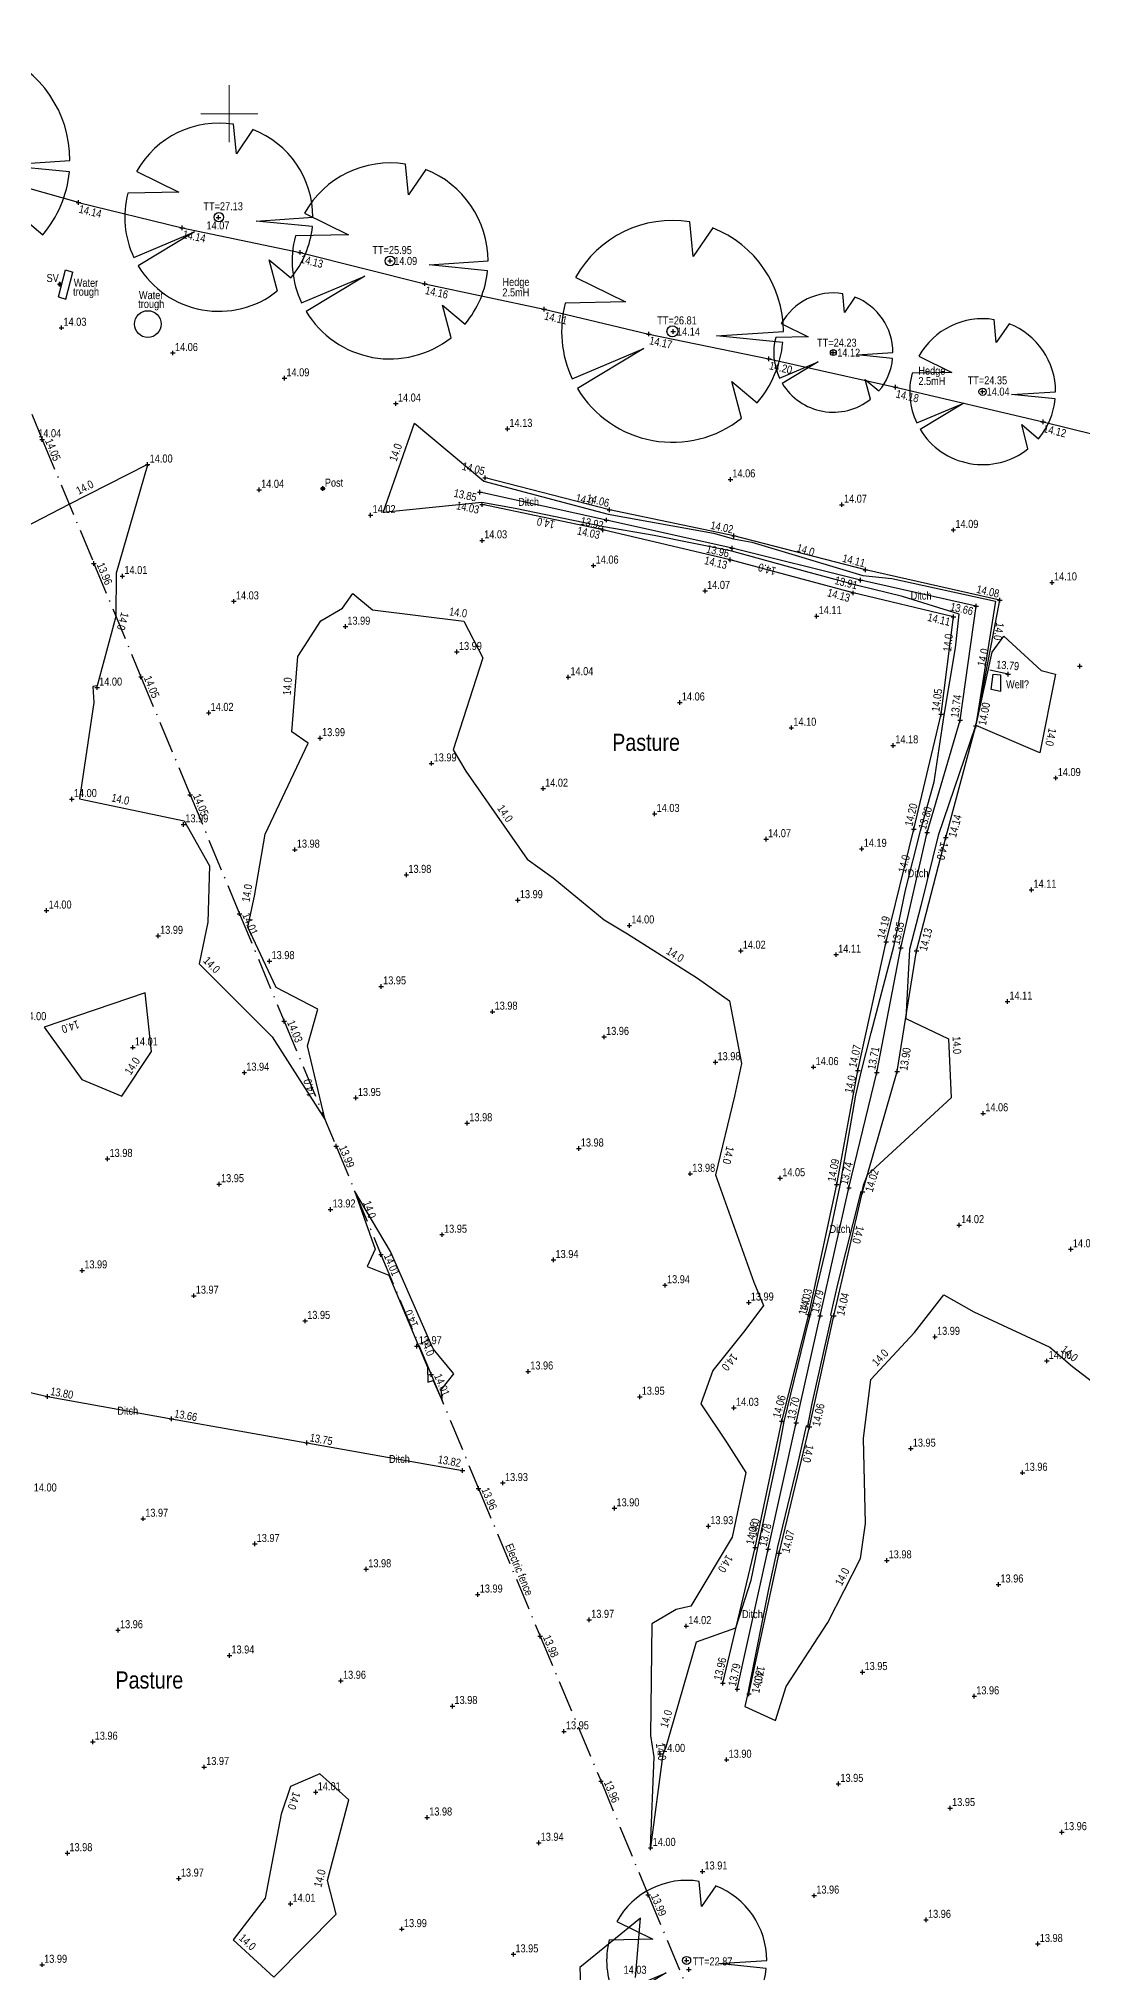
# Model space of a CAD drawing. Extents: x 452260 to 454003, y 451265 to 453203.
# Drawn here: x 453183.3 to 453274.6, y 452837.4 to 453006.6 of the extents above; entities that cross this region are included whole.
import ezdxf
from ezdxf.enums import TextEntityAlignment as Align

# ---------------------------------------------------------------- set-up
doc = ezdxf.new("R2010")
doc.units = 0
doc.header["$LTSCALE"] = 0.7
doc.header["$MEASUREMENT"] = 0
doc.header["$PDMODE"] = 2
doc.header["$PDSIZE"] = 0.2
doc.linetypes.add('Dash-Dot', pattern=[6, 4, -1, 0, -1])
doc.linetypes.add('DASHED', pattern=[5442.857143, 3628.571429, -1814.285714])
for name, color, linetype, lineweight in [('FFS_Tree Top Levels', 94, 'Continuous', 25), ('FPS_Bottom of Bank', 7, 'DASHED', 25), ('FPS_Buildings 3D', 1, 'Continuous', 25), ('FPS_Column', 1, 'Continuous', 25), ('FPS_Contours-Minor', 184, 'Continuous', 25), ('FPS_Edge Area', 4, 'Continuous', 25), ('FPS_Fence', 42, 'Dash-Dot', 25), ('FPS_Grid', 7, 'Continuous', 13), ('FPS_Hedge', 86, 'Continuous', 25), ('FPS_Levels', 7, 'Continuous', 25), ('FPS_Post', 42, 'Continuous', 25), ('FPS_Spot Levels', 7, 'Continuous', 25), ('FPS_Stop Valve', 7, 'Continuous', 25), ('FPS_Text', 7, 'Continuous', 25), ('FPS_Top of Bank', 7, 'DASHED', 25), ('FPS_Tree Canopy', 3, 'Continuous', 25), ('FPS_Tree Trunk', 32, 'Continuous', 25), ('FPS_Trees', 77, 'Continuous', 25)]:
    doc.layers.add(name, color=color, linetype=linetype, lineweight=lineweight)
doc.styles.add('Default', font='ARIALN.TTF')
doc.styles.get("Standard").update_dxf_attribs({"font": 'ARIALN.TTF'})

# ---------------------------------------------------------------- blocks, each defined once
blk = doc.blocks.new('SV')
at = {"color": 7, "linetype": 'Continuous', "lineweight": 25}
for points in [[(-0.1, 0.1, 0), (-0.1, -0.1, 0)], [(-0.1, 0.1, 0), (0.1, -0.1, 0)], [(-0.1, -0.1, 0), (0.1, 0.1, 0)], [(0.1, 0.1, 0), (-0.1, 0.1, 0)], [(0.1, -0.1, 0), (0.1, 0.1, 0)], [(-0.1, -0.1, 0), (0.1, -0.1, 0)]]:
    blk.add_polyline3d(points, dxfattribs=at)
blk = doc.blocks.new('Tree1R')
at = {"layer": 'FPS_Trees', "color": 77, "linetype": 'Continuous', "lineweight": 25}
for points in [[(0.363, 0.931, 0), (0.187, 0.673, 0), (0.157, 0.987, 0)], [(-0.873, 0.486, 0), (-0.424, 0.264, 0), (-0.967, 0.254, 0)], [(-0.904, -0.429, 0), (-0.257, -0.156, 0), (-0.857, -0.517, 0)], [(0.995, -0.101, 0), (0.398, -0.041, 0), (1, -0.001, 0)], [(0.622, -0.785, 0), (0.536, -0.452, 0), (0.765, -0.645, 0)]]:
    blk.add_polyline3d(points, dxfattribs=at)
at = {"layer": 'FPS_Trees', "color": 42, "linetype": 'Continuous', "lineweight": 25}
blk.add_circle((0, -0.001), 0.05, dxfattribs=at)
at = {"layer": 'FPS_Trees', "color": 77, "linetype": 'Continuous', "lineweight": 25}
for start, end in [(80.968, 150.872), (0, 68.758), (165.198, 205.304), (319.896, 354.273), (211.031, 308.435)]:
    blk.add_arc((0, -0.001), 1, start, end, dxfattribs=at)

msp = doc.modelspace()

# ---------------------------------------------------------------- linework, layer by layer
at = {"layer": 'FFS_Tree Top Levels'}
msp.add_point((453240.21, 452837.7, 22.87), dxfattribs=at)
at = {"layer": 'FPS_Bottom of Bank'}
for points in [[(453244.44, 452862.2, 13.79), (453247.13, 452874.44, 13.78), (453249.59, 452885.49, 13.7), (453251.69, 452894.86, 13.79), (453254.21, 452906.06, 13.74), (453256.64, 452916.15, 13.71), (453258.75, 452927.05, 13.85), (453261.05, 452937.12, 13.8), (453263.93, 452946.95, 13.74), (453265.33, 452956.94, 13.66), (453255.23, 452959.2, 13.91), (453244, 452962, 13.96), (453233, 452964.46, 13.92), (453221.91, 452966.9, 13.85)], [(453148.86, 452895.44, 13.64), (453159.48, 452893, 13.8), (453170.08, 452891.08, 13.74), (453184.1, 452887.8, 13.8), (453194.94, 452885.85, 13.66), (453206.8, 452883.75, 13.75), (453220.4, 452881.33, 13.82)]]:
    msp.add_polyline3d(points, dxfattribs=at)
for p in [(453221.91, 452966.9, 13.85), (453233, 452964.46, 13.92), (453244, 452962, 13.96), (453255.23, 452959.2, 13.91), (453265.33, 452956.94, 13.66), (453263.93, 452946.95, 13.74), (453261.05, 452937.12, 13.8), (453258.75, 452927.05, 13.85), (453256.64, 452916.15, 13.71), (453254.21, 452906.06, 13.74), (453251.69, 452894.86, 13.79), (453184.1, 452887.8, 13.8), (453194.94, 452885.85, 13.66), (453249.59, 452885.49, 13.7), (453206.8, 452883.75, 13.75), (453220.4, 452881.33, 13.82), (453247.13, 452874.44, 13.78), (453244.44, 452862.2, 13.79)]:
    msp.add_point(p, dxfattribs=at)
at = {"layer": 'FPS_Buildings 3D'}
for p, q in [((453185.07, 452983.99, 14.09), (453185.67, 452986.35, 14.13)), ((453185.67, 452986.35, 14.13), (453186.32, 452986.15, 14.12)), ((453185.72, 452983.78, 14.07), (453186.32, 452986.15, 14.12))]:
    msp.add_line(p, q, dxfattribs=at)
at = {"layer": 'FPS_Buildings 3D', "elevation": 14.09, "flags": 128}
msp.add_lwpolyline([(453185.07, 452983.99), (453185.72, 452983.78)], dxfattribs=at)
at = {"layer": 'FPS_Column'}
msp.add_circle((453192.88, 452981.6, 14.06), 1.17, dxfattribs=at)
at = {"layer": 'FPS_Contours-Minor'}
for p, q in [((453213.46, 452965.12, 14), (453216.19, 452972.94, 14)), ((453216.19, 452972.94, 14), (453222.27, 452967.87, 14)), ((453186, 452965.84, 14), (453192.83, 452969.32, 14)), ((453192.83, 452969.17, 14), (453190.12, 452959.8, 14)), ((453192.83, 452969.32, 14), (453192.87, 452969.35, 14)), ((453192.91, 452969.24, 14), (453192.83, 452969.17, 14)), ((453192.87, 452969.35, 14), (453192.87, 452969.34, 14)), ((453192.87, 452969.34, 14), (453192.89, 452969.33, 14)), ((453192.89, 452969.33, 14), (453192.9, 452969.3, 14)), ((453192.9, 452969.3, 14), (453192.91, 452969.24, 14)), ((453222.27, 452967.87, 14), (453226.32, 452966.79, 14)), ((453226.32, 452966.79, 14), (453233.15, 452964.97, 14)), ((453181.38, 452963.46, 14), (453186, 452965.84, 14)), ((453222.09, 452965.99, 14), (453213.46, 452965.12, 14)), ((453225, 452965.46, 14), (453222.09, 452965.99, 14)), ((453232.78, 452963.86, 14), (453225, 452965.46, 14)), ((453237.16, 452963.12, 14), (453232.78, 452963.86, 14)), ((453233.15, 452964.97, 14), (453242.35, 452963.3, 14)), ((453243.95, 452961.73, 14), (453237.16, 452963.12, 14)), ((453242.35, 452963.3, 14), (453244.11, 452962.81, 14)), ((453250.4, 452959.95, 14), (453243.95, 452961.73, 14)), ((453244.11, 452962.81, 14), (453245.7, 452962.53, 14)), ((453245.7, 452962.53, 14), (453255.42, 452959.62, 14)), ((453190.12, 452959.8, 14), (453190.09, 452956.02, 14)), ((453254.96, 452958.73, 14), (453250.4, 452959.95, 14)), ((453258.89, 452957.76, 14), (453254.96, 452958.73, 14)), ((453255.42, 452959.62, 14), (453257.97, 452959.35, 14)), ((453257.97, 452959.35, 14), (453267.03, 452957.36, 14)), ((453208, 452955.63, 14), (453209.9, 452956.75, 14)), ((453209.9, 452956.75, 14), (453210.81, 452958.03, 14)), ((453210.81, 452958.03, 14), (453212.52, 452956.62, 14)), ((453212.52, 452956.62, 14), (453220.52, 452955.61, 14)), ((453263.84, 452956.23, 14), (453258.89, 452957.76, 14)), ((453267.03, 452957.36, 14), (453265.3, 452946.51, 14)), ((453190.09, 452956.02, 14), (453188.44, 452949.95, 14)), ((453205.99, 452952.51, 14), (453208, 452955.63, 14)), ((453220.52, 452955.61, 14), (453222.19, 452952.41, 14)), ((453263.52, 452953.27, 14), (453263.84, 452956.23, 14)), ((453262.54, 452947.39, 14), (453263.52, 452953.27, 14)), ((453205.47, 452945.95, 14), (453205.99, 452952.51, 14)), ((453222.19, 452952.41, 14), (453219.58, 452944.36, 14)), ((453188.44, 452949.95, 14), (453188.06, 452949.89, 14)), ((453188.06, 452949.89, 14), (453188.15, 452948.49, 14)), ((453188.15, 452948.49, 14), (453186.91, 452940.08, 14)), ((453261.65, 452941.57, 14), (453262.54, 452947.39, 14)), ((453265.29, 452946.46, 14), (453265.25, 452946.36, 14)), ((453265.3, 452946.51, 14), (453265.29, 452946.46, 14)), ((453203.13, 452937, 14), (453206.91, 452944.94, 14)), ((453206.91, 452944.94, 14), (453205.47, 452945.95, 14)), ((453265.25, 452946.36, 14), (453262.01, 452936.87, 14)), ((453219.58, 452944.36, 14), (453220.7, 452942.5, 14)), ((453220.7, 452942.5, 14), (453226.06, 452934.81, 14)), ((453260.46, 452937.27, 14), (453261.65, 452941.57, 14)), ((453186.91, 452940.08, 14), (453196.05, 452938.14, 14)), ((453196.05, 452938.14, 14), (453198.26, 452934.22, 14)), ((453202.22, 452931.57, 14), (453203.13, 452937, 14)), ((453259.16, 452932.1, 14), (453260.46, 452937.27, 14)), ((453262.01, 452936.87, 14), (453260.48, 452930.72, 14)), ((453226.06, 452934.81, 14), (453228.34, 452933.16, 14)), ((453198.26, 452934.22, 14), (453198.13, 452929.28, 14)), ((453228.34, 452933.16, 14), (453232.8, 452929.5, 14)), ((453201.63, 452928.86, 14), (453202.22, 452931.57, 14)), ((453258.17, 452927.28, 14), (453259.16, 452932.1, 14)), ((453260.48, 452930.72, 14), (453259.51, 452926.89, 14)), ((453198.13, 452929.28, 14), (453197.38, 452925.65, 14)), ((453204.09, 452923.57, 14), (453201.63, 452928.86, 14)), ((453232.8, 452929.5, 14), (453234.83, 452928.27, 14)), ((453234.83, 452928.27, 14), (453240.96, 452924.4, 14)), ((453256.14, 452919.6, 14), (453258.17, 452927.28, 14)), ((453259.51, 452926.89, 14), (453259.17, 452920.87, 14)), ((453197.38, 452925.65, 14), (453203.75, 452919.27, 14)), ((453207.75, 452921.69, 14), (453204.09, 452923.57, 14)), ((453240.96, 452924.4, 14), (453243.76, 452922.41, 14)), ((453206.84, 452918.46, 14), (453207.75, 452921.69, 14)), ((453243.76, 452922.41, 14), (453244.81, 452916.93, 14)), ((453255.3, 452916.28, 14), (453256.14, 452919.6, 14)), ((453259.17, 452920.87, 14), (453262.92, 452919.09, 14)), ((453203.75, 452919.27, 14), (453208.39, 452912.01, 14)), ((453208.39, 452912.01, 14), (453206.84, 452918.46, 14)), ((453262.92, 452919.09, 14), (453263.15, 452913.94, 14)), ((453244.81, 452916.93, 14), (453244.19, 452914.08, 14)), ((453254.82, 452914.15, 14), (453255.3, 452916.28, 14)), ((453244.19, 452914.08, 14), (453242.52, 452907.18, 14)), ((453253.43, 452906.26, 14), (453254.82, 452914.15, 14)), ((453263.15, 452913.94, 14), (453255.81, 452907.17, 14)), ((453242.52, 452907.18, 14), (453245.89, 452897.79, 14)), ((453252.7, 452902.79, 14), (453253.43, 452906.26, 14)), ((453255.45, 452906.26, 14), (453255.32, 452905.72, 14)), ((453255.81, 452907.17, 14), (453255.45, 452906.26, 14)), ((453255.22, 452905.6, 14), (453253.23, 452897.75, 14)), ((453255.32, 452905.72, 14), (453255.22, 452905.6, 14)), ((453250.83, 452894.97, 14), (453252.7, 452902.79, 14)), ((453245.89, 452897.79, 14), (453246.72, 452895.77, 14)), ((453253.23, 452897.75, 14), (453252.6, 452894.94, 14)), ((453246.72, 452895.77, 14), (453245.1, 452893.59, 14)), ((453259.94, 452893.39, 14), (453262.52, 452896.69, 14)), ((453262.52, 452896.69, 14), (453265.14, 452895.22, 14)), ((453248.55, 452885.63, 14), (453250.6, 452894.11, 14)), ((453250.6, 452894.11, 14), (453250.83, 452894.97, 14)), ((453252.67, 452894.85, 14), (453250.95, 452887.2, 14)), ((453252.6, 452894.94, 14), (453252.67, 452894.85, 14)), ((453265.14, 452895.22, 14), (453271.77, 452892.12, 14)), ((453245.1, 452893.59, 14), (453242.31, 452890.08, 14)), ((453256.11, 452889.3, 14), (453259.94, 452893.39, 14)), ((453271.77, 452892.12, 14), (453273.76, 452890.42, 14)), ((453242.31, 452890.08, 14), (453241.26, 452887.15, 14)), ((453255.48, 452884.14, 14), (453256.11, 452889.3, 14)), ((453273.76, 452890.42, 14), (453278.34, 452886.91, 14)), ((453241.26, 452887.15, 14), (453243.49, 452883.8, 14)), ((453248.06, 452883.1, 14), (453248.55, 452885.63, 14)), ((453250.95, 452887.2, 14), (453250.58, 452885.21, 14)), ((453250.45, 452885.23, 14), (453249.72, 452881.89, 14)), ((453250.58, 452885.21, 14), (453250.45, 452885.23, 14)), ((453255.65, 452876.69, 14), (453255.48, 452884.14, 14)), ((453243.49, 452883.8, 14), (453245.19, 452881.17, 14)), ((453246.25, 452874.56, 14), (453248.06, 452883.1, 14)), ((453245.19, 452881.17, 14), (453244, 452875.51, 14)), ((453249.72, 452881.89, 14), (453247.96, 452874.67, 14)), ((453244, 452875.51, 14), (453240.37, 452869.48, 14)), ((453255.21, 452873.63, 14), (453255.65, 452876.69, 14)), ((453245.64, 452871.74, 14), (453246.25, 452874.56, 14)), ((453247.88, 452874.18, 14), (453247.2, 452871.1, 14)), ((453247.96, 452874.67, 14), (453247.88, 452874.18, 14)), ((453252.35, 452868.04, 14), (453255.21, 452873.63, 14)), ((453244.32, 452867.56, 14), (453245.64, 452871.74, 14)), ((453247.2, 452871.1, 14), (453245.49, 452862.47, 14)), ((453239.09, 452869.19, 14), (453236.97, 452867.92, 14)), ((453240.37, 452869.48, 14), (453239.09, 452869.19, 14)), ((453236.97, 452867.92, 14), (453236.84, 452858.15, 14)), ((453240.86, 452866.35, 14), (453244.32, 452867.56, 14)), ((453248.71, 452862.43, 14), (453252.35, 452868.04, 14)), ((453238.23, 452857.16, 14), (453240.86, 452866.35, 14)), ((453245.49, 452862.47, 14), (453245.36, 452861.85, 14)), ((453247.77, 452859.48, 14), (453248.71, 452862.43, 14)), ((453245.36, 452861.85, 14), (453245.09, 452860.7, 14)), ((453245.09, 452860.7, 14), (453247.77, 452859.48, 14)), ((453236.84, 452858.15, 14), (453237.14, 452856.29, 14)), ((453237.97, 452856.52, 14), (453238.23, 452857.16, 14)), ((453237.14, 452856.29, 14), (453236.83, 452848.37, 14)), ((453236.88, 452848.35, 14), (453237.97, 452856.52, 14)), ((453236.83, 452848.37, 14), (453236.86, 452848.24, 14)), ((453236.86, 452848.24, 14), (453236.87, 452848.32, 14)), ((453236.87, 452848.32, 14), (453236.88, 452848.35, 14))]:
    msp.add_line(p, q, dxfattribs=at)
at = {"layer": 'FPS_Contours-Minor', "elevation": 14, "flags": 128}
for points in [[(453271.03, 452951.29), (453272.28, 452950.99), (453270.89, 452944.1), (453265.32, 452946.48), (453265.31, 452946.48), (453265.38, 452946.8), (453266.74, 452952.9), (453267.76, 452954.29)], [(453192.65, 452923.11), (453183.82, 452920.1), (453187.11, 452915.53), (453190.6, 452914.08), (453193.2, 452917.97)], [(453213.97, 452898.43), (453217.35, 452890.36), (453217.36, 452889.06), (453217.84, 452889.2), (453218.64, 452887.37), (453218.54, 452888.4), (453219.65, 452889.78), (453217.84, 452891.96), (453214.11, 452900.5), (453210.96, 452905.79), (453212.76, 452900.68), (453212.07, 452899.17)], [(453210.47, 452852.53), (453207.93, 452854.8), (453205.35, 452853.69), (453204.55, 452851.29), (453203.14, 452843.94), (453200.35, 452840.29), (453203.89, 452837.01), (453209.34, 452842.53), (453208.58, 452845.48)]]:
    msp.add_lwpolyline(points, close=True, dxfattribs=at)
msp.add_lwpolyline([(453235.53, 452836.98), (453235.97, 452842.18), (453230.68, 452837.87), (453230.98, 452829.72)], dxfattribs=at)
at = {"layer": 'FPS_Edge Area'}
msp.add_polyline3d([(453266.66, 452949.65, 13.76), (453266.81, 452950.99, 13.79), (453267.47, 452950.93, 13.77), (453267.46, 452949.46, 13.79)], close=True, dxfattribs=at)
at = {"layer": 'FPS_Fence'}
for p, q in [((453179.43, 452981.67, 13.98), (453183.64, 452971.5, 14.05)), ((453183.64, 452971.5, 14.05), (453188.16, 452960.66, 13.96)), ((453188.16, 452960.66, 13.96), (453192.28, 452950.75, 14.05)), ((453192.28, 452950.75, 14.05), (453196.58, 452940.44, 14.05)), ((453196.58, 452940.44, 14.05), (453200.89, 452930.03, 14.01)), ((453200.89, 452930.03, 14.01), (453204.81, 452920.63, 14.03)), ((453204.81, 452920.63, 14.03), (453209.35, 452909.69, 13.99)), ((453209.35, 452909.69, 13.99), (453213.27, 452900.23, 14.01)), ((453213.27, 452900.23, 14.01), (453217.67, 452889.72, 14.01)), ((453217.67, 452889.72, 14.01), (453221.81, 452879.76, 13.96)), ((453221.81, 452879.76, 13.96), (453227.19, 452866.85, 13.98)), ((453227.19, 452866.85, 13.98), (453232.52, 452854.15, 13.96)), ((453232.52, 452854.15, 13.96), (453236.64, 452844.22, 13.99)), ((453236.64, 452844.22, 13.99), (453240.31, 452835.45, 13.83))]:
    msp.add_line(p, q, dxfattribs=at)
msp.add_polyline3d([(453268.14, 452950.97, 13.92), (453266.52, 452951.34, 13.97)], dxfattribs=at)
for p in [(453183.64, 452971.5, 14.05), (453188.16, 452960.66, 13.96), (453192.28, 452950.75, 14.05), (453268.14, 452950.97, 13.92), (453196.58, 452940.44, 14.05), (453200.89, 452930.03, 14.01), (453204.81, 452920.63, 14.03), (453209.35, 452909.69, 13.99), (453213.27, 452900.23, 14.01), (453217.67, 452889.72, 14.01), (453221.81, 452879.76, 13.96), (453227.19, 452866.85, 13.98), (453232.52, 452854.15, 13.96), (453236.64, 452844.22, 13.99)]:
    msp.add_point(p, dxfattribs=at)
at = {"layer": 'FPS_Grid'}
for p, q in [((453200, 452997.5), (453200, 453002.5)), ((453197.5, 453000), (453202.5, 453000))]:
    msp.add_line(p, q, dxfattribs=at)
at = {"layer": 'FPS_Hedge', "elevation": 14.14, "flags": 128}
msp.add_lwpolyline([(453186.82, 452992.24), (453182.19, 452993.55)], dxfattribs=at)
at = {"layer": 'FPS_Hedge'}
msp.add_polyline3d([(453186.82, 452992.24, 14.14), (453195.89, 452990.02, 14.14), (453206.21, 452987.87, 14.13), (453217.11, 452985.13, 14.16), (453227.54, 452982.9, 14.11), (453236.71, 452980.73, 14.17), (453247.21, 452978.55, 14.2), (453258.29, 452976.08, 14.18), (453271.2, 452973.05, 14.12), (453277.94, 452971.38, 14.08), (453278.93, 452973.32, 13.94)], dxfattribs=at)
for p in [(453186.82, 452992.24, 14.14), (453195.89, 452990.02, 14.14), (453206.21, 452987.87, 14.13), (453217.11, 452985.13, 14.16), (453227.54, 452982.9, 14.11), (453236.71, 452980.73, 14.17), (453247.21, 452978.55, 14.2), (453258.29, 452976.08, 14.18), (453271.2, 452973.05, 14.12)]:
    msp.add_point(p, dxfattribs=at)
at = {"layer": 'FPS_Post'}
msp.add_circle((453208.19, 452967.21, 14.05), 0.15, dxfattribs=at)
msp.add_point((453208.19, 452967.21, 14.05), dxfattribs=at)
at = {"layer": 'FPS_Spot Levels'}
for p in [(453185.32, 452981.28, 14.03), (453195.07, 452979.07, 14.06), (453204.83, 452976.86, 14.09), (453214.58, 452974.64, 14.04), (453224.33, 452972.43, 14.13), (453192.86, 452969.31, 14), (453202.62, 452967.1, 14.04), (453243.84, 452968.01, 14.06), (453212.37, 452964.89, 14.02), (453253.59, 452965.8, 14.07), (453263.34, 452963.59, 14.09), (453222.12, 452962.68, 14.03), (453231.87, 452960.47, 14.06), (453190.65, 452959.56, 14.01), (453241.63, 452958.26, 14.07), (453271.97, 452959, 14.1), (453200.41, 452957.35, 14.03), (453210.16, 452955.14, 13.99), (453251.38, 452956.05, 14.11), (453219.91, 452952.93, 13.99), (453274.4, 452951.67, 14.09), (453188.44, 452949.81, 14), (453229.66, 452950.72, 14.04), (453239.42, 452948.51, 14.06), (453198.2, 452947.6, 14.02), (453249.17, 452946.3, 14.1), (453207.95, 452945.39, 13.99), (453258.08, 452944.75, 14.18), (453217.7, 452943.18, 13.99), (453272.29, 452941.9, 14.09), (453186.23, 452940.05, 14), (453227.45, 452940.97, 14.02), (453195.99, 452937.84, 13.99), (453237.21, 452938.76, 14.03), (453246.96, 452936.55, 14.07), (453205.74, 452935.63, 13.98), (453255.32, 452935.7, 14.19), (453215.49, 452933.42, 13.98), (453225.24, 452931.21, 13.99), (453270.18, 452932.12, 14.11), (453184.02, 452930.3, 14), (453193.78, 452928.09, 13.99), (453235, 452929, 14), (453244.75, 452926.79, 14.02), (453253.09, 452926.45, 14.11), (453203.53, 452925.88, 13.98), (453213.28, 452923.67, 13.95), (453223.03, 452921.46, 13.98), (453268.07, 452922.35, 14.11), (453232.79, 452919.25, 13.96), (453191.57, 452918.34, 14.01), (453201.32, 452916.13, 13.94), (453242.54, 452917.04, 13.98), (453251.11, 452916.62, 14.06), (453211.07, 452913.92, 13.95), (453265.95, 452912.57, 14.06), (453220.82, 452911.71, 13.98), (453230.58, 452909.5, 13.98), (453189.35, 452908.59, 13.98), (453199.11, 452906.38, 13.95), (453240.33, 452907.29, 13.98), (453248.2, 452906.89, 14.05), (453208.86, 452904.17, 13.92), (453263.84, 452902.8, 14.02), (453218.61, 452901.96, 13.95), (453273.62, 452900.69, 14.03), (453228.37, 452899.75, 13.94), (453187.14, 452898.83, 13.99), (453238.12, 452897.53, 13.94), (453196.9, 452896.62, 13.97), (453245.44, 452896.02, 13.99), (453206.65, 452894.41, 13.95), (453216.4, 452892.2, 13.97), (453261.73, 452893.02, 13.99), (453271.51, 452890.91, 14), (453226.15, 452889.99, 13.96), (453235.91, 452887.78, 13.95), (453244.14, 452886.81, 14.03), (453259.62, 452883.25, 13.95), (453269.39, 452881.14, 13.96), (453223.94, 452880.24, 13.93), (453192.48, 452877.12, 13.97), (453233.7, 452878.03, 13.9), (453241.91, 452876.46, 13.93), (453202.23, 452874.91, 13.97), (453211.98, 452872.7, 13.98), (453257.51, 452873.47, 13.98), (453221.73, 452870.49, 13.99), (453267.28, 452871.36, 13.96), (453190.27, 452867.37, 13.96), (453231.49, 452868.28, 13.97), (453239.98, 452867.73, 14.02), (453200.02, 452865.16, 13.94), (453255.4, 452863.7, 13.95), (453209.77, 452862.94, 13.96), (453219.52, 452860.73, 13.98), (453265.17, 452861.59, 13.96), (453229.28, 452858.52, 13.95), (453188.06, 452857.61, 13.96), (453197.81, 452855.4, 13.97), (453237.69, 452856.55, 14), (453243.51, 452856.04, 13.9), (453253.28, 452853.93, 13.95), (453207.56, 452853.19, 14.01), (453263.06, 452851.81, 13.95), (453217.31, 452850.98, 13.98), (453227.07, 452848.77, 13.94), (453236.86, 452848.33, 14), (453272.83, 452849.7, 13.96), (453185.85, 452847.86, 13.98), (453195.6, 452845.65, 13.97), (453241.4, 452846.26, 13.91), (453205.35, 452843.44, 14.01), (453251.17, 452844.15, 13.96), (453260.95, 452842.04, 13.96), (453215.1, 452841.23, 13.99), (453270.72, 452839.93, 13.98), (453183.63, 452838.11, 13.99), (453224.86, 452839.02, 13.95)]:
    msp.add_point(p, dxfattribs=at)
at = {"layer": 'FPS_Stop Valve'}
msp.add_point((453185.18, 452985.08, 14.2), dxfattribs=at)
at = {"layer": 'FPS_Top of Bank'}
for points in [[(453245.46, 452861.81, 14.02), (453248.1, 452874.1, 14.07), (453250.76, 452885.16, 14.06), (453252.89, 452894.85, 14.04), (453255.39, 452905.7, 14.02), (453258.42, 452916.23, 13.9), (453260.12, 452926.77, 14.13), (453262.68, 452936.7, 14.14), (453265.3, 452946.45, 14), (453267.4, 452957.45, 14.08), (453255.65, 452960.11, 14.11), (453244.15, 452963.07, 14.02), (453233.26, 452965.36, 14.06), (453222.38, 452968.16, 14.05)], [(453243.17, 452862.72, 13.96), (453245.99, 452874.6, 14.06), (453248.33, 452885.65, 14.06), (453250.71, 452894.98, 14.03), (453253.15, 452906.34, 14.09), (453254.98, 452916.31, 14.07), (453257.46, 452927.56, 14.19), (453259.88, 452937.42, 14.2), (453262.27, 452947.48, 14.05), (453263.35, 452956, 14.11), (453254.58, 452958.08, 14.13), (453243.83, 452960.97, 14.12), (453232.69, 452963.61, 14.03), (453222.13, 452965.82, 14.03)]]:
    msp.add_polyline3d(points, dxfattribs=at)
for p in [(453222.38, 452968.16, 14.05), (453222.13, 452965.82, 14.03), (453233.26, 452965.36, 14.06), (453232.69, 452963.61, 14.03), (453244.15, 452963.07, 14.02), (453243.83, 452960.97, 14.12), (453255.65, 452960.11, 14.11), (453254.58, 452958.08, 14.13), (453267.4, 452957.45, 14.08), (453263.35, 452956, 14.11), (453262.27, 452947.48, 14.05), (453265.3, 452946.45, 14), (453259.88, 452937.42, 14.2), (453262.68, 452936.7, 14.14), (453257.46, 452927.56, 14.19), (453260.12, 452926.77, 14.13), (453254.98, 452916.31, 14.07), (453258.42, 452916.23, 13.9), (453253.15, 452906.34, 14.09), (453255.39, 452905.7, 14.02), (453250.71, 452894.98, 14.03), (453252.89, 452894.85, 14.04), (453248.33, 452885.65, 14.06), (453250.76, 452885.16, 14.06), (453245.99, 452874.6, 14.06), (453248.1, 452874.1, 14.07), (453243.17, 452862.72, 13.96), (453245.46, 452861.81, 14.02)]:
    msp.add_point(p, dxfattribs=at)
at = {"layer": 'FPS_Tree Trunk'}
for p in [(453199.05, 452990.93, 14.07), (453214.08, 452987.12, 14.09), (453238.82, 452980.94, 14.14), (453252.83, 452979.1, 14.12), (453265.9, 452975.69, 14.04), (453240.01, 452838.49)]:
    msp.add_point(p, dxfattribs=at)

# ---------------------------------------------------------------- block references
at = {"layer": 'FPS_Stop Valve'}
msp.add_blockref('SV', (453185.18, 452985.08, 14.2), dxfattribs=at)
at = {"layer": 'FPS_Tree Canopy'}
for p, xscale, yscale, zscale in [((453175.96, 452995.92), 10.10526315790494, 10.10526315790494, 10.10526315790494), ((453199.09, 452990.95, 23.16), 8.229166666604552, 8.229166666604552, 8.229166666604552), ((453214.07, 452987.13, 24.16), 8.571428571383006, 8.571428571383006, 8.571428571383006), ((453238.77, 452980.97, 22.87), 9.699999999941591, 9.699999999941591, 9.699999999941591), ((453252.84, 452979.11, 12.27), 5.213114754088998, 5.213114754088998, 5.213114754088998), ((453265.9, 452975.69, 14.93), 6.378737541548565, 6.378737541548565, 6.378737541548565), ((453240.01, 452838.49), 7, 7, 7)]:
    msp.add_blockref('Tree1R', p, dxfattribs=dict(at, xscale=xscale, yscale=yscale, zscale=zscale))

# ---------------------------------------------------------------- texts
at = {"layer": 'FFS_Tree Top Levels', "style": 'Default'}
for s, p in [('TT=27.13', (453197.74, 452991.55)), ('TT=25.95', (453212.52, 452987.72)), ('TT=26.81', (453237.44, 452981.57)), ('TT=24.23', (453251.42, 452979.62)), ('TT=24.35', (453264.59, 452976.33)), ('TT=22.87', (453240.56, 452838.05))]:
    msp.add_text(s, height=0.7, dxfattribs=at).set_placement(p)
at = {"layer": 'FPS_Contours-Minor', "style": 'Default'}
for rotation, p in [(70.7895, (453214.88, 452970.26, 14)), (26.9927, (453187.52, 452967.01, 14)), (345.1095, (453231, 452965.9, 14)), (168.3581, (453227.76, 452964.54, 14)), (343.3238, (453250.32, 452961.51, 14)), (164.6055, (453247.14, 452960.49, 14)), (352.774, (453219.98, 452956.03, 14)), (254.8048, (453190.36, 452955.69, 14)), (260.9276, (453266.97, 452954.77, 14)), (83.9273, (453263.22, 452953.69, 14)), (77.4087, (453266.27, 452952.37, 14)), (85.4961, (453205.43, 452949.89, 14)), (258.5963, (453271.53, 452945.54, 14)), (348.0379, (453190.41, 452939.7, 14)), (304.878, (453223.85, 452938.6, 14)), (75.9347, (453259.36, 452934.31, 14)), (256.0132, (453262.05, 452935.6, 14)), (80.5057, (453201.9, 452931.78, 14)), (314.9563, (453198.22, 452925.31, 14)), (327.7628, (453238.82, 452926.16, 14)), (198.8216, (453185.99, 452920.47, 14)), (272.5162, (453263.3, 452918.52, 14)), (56.2635, (453191.81, 452916.52, 14)), (103.5107, (453207.34, 452914.88, 14)), (77.2914, (453254.66, 452915.04, 14)), (256.3869, (453243.32, 452908.99, 14)), (289.3484, (453211.95, 452904.04, 14)), (255.7524, (453254.68, 452902.04, 14)), (76.5979, (453250.63, 452895.64, 14)), (113.6121, (453216.24, 452894.76, 14)), (292.68, (453217.04, 452891.99, 14)), (231.466, (453243.5, 452891.02, 14)), (46.8571, (453257.19, 452890.97, 14)), (319.549, (453273.27, 452891.3, 14)), (257.7025, (453250.3, 452882.88, 14)), (78.0823, (453246.26, 452876.29, 14)), (238.9636, (453243.11, 452873.36, 14)), (62.8856, (453253.93, 452871.89, 14)), (258.7579, (453246.05, 452863.52, 14)), (74.0467, (453238.55, 452859.52, 14)), (278.9017, (453237.43, 452856.69, 14)), (251.4179, (453205.34, 452852.55, 14)), (75.046, (453208.25, 452845.58, 14)), (317.217, (453201.36, 452839.83, 14))]:
    msp.add_text('14.0', height=0.7, rotation=rotation, dxfattribs=at).set_placement(p, align=Align.CENTER)
at = {"layer": 'FPS_Levels', "style": 'Default'}
for s, rotation, p in [('14.14', 346.2868, (453186.95, 452992.03, 14.14)), ('14.14', 348.1876, (453196.03, 452989.82, 14.14)), ('14.13', 345.8945, (453206.33, 452987.66, 14.13)), ('14.16', 347.9379, (453217.24, 452984.92, 14.16)), ('14.11', 346.7107, (453227.67, 452982.69, 14.11)), ('14.17', 348.2561, (453236.84, 452980.53, 14.17)), ('14.20', 347.4154, (453247.34, 452978.34, 14.2)), ('14.18', 346.8139, (453258.42, 452975.87, 14.18)), ('14.12', 346.0599, (453271.33, 452972.84, 14.12)), ('14.00', 79.1499, (453265.5, 452946.59, 14)), ('14.14', 74.9625, (453262.89, 452936.83, 14.14)), ('14.13', 75.5789, (453260.33, 452926.89, 14.13)), ('13.90', 80.806, (453258.62, 452916.38, 13.9)), ('14.02', 73.9518, (453255.6, 452905.82, 14.02)), ('14.04', 77.0231, (453253.1, 452894.98, 14.04)), ('14.06', 77.6066, (453250.97, 452885.29, 14.06)), ('14.07', 76.5017, (453248.31, 452874.23, 14.07)), ('14.02', 77.8782, (453245.67, 452861.95, 14.02))]:
    msp.add_text(s, height=0.7, rotation=rotation, dxfattribs=at).set_placement(p, align=Align.TOP_LEFT)
for s, p in [('14.07', (453198.01, 452990.23, 14.07)), ('14.09', (453214.43, 452987.12, 14.09)), ('14.14', (453239.17, 452980.94, 14.14)), ('14.12', (453253.18, 452979.1, 14.12)), ('14.04', (453266.25, 452975.69, 14.04))]:
    msp.add_text(s, height=0.7, dxfattribs=at).set_placement(p, align=Align.MIDDLE_LEFT)
for s, rotation, p in [('14.05', 292.6461, (453183.87, 452971.4, 14.05)), ('13.96', 292.5804, (453188.39, 452960.56, 13.96)), ('13.79', 355.0113, (453267.06, 452951.49, 13.79)), ('14.05', 292.6321, (453192.51, 452950.66, 14.05)), ('14.05', 82.7525, (453262.12, 452947.67, 14.05)), ('13.74', 82.0049, (453263.78, 452947.14, 13.74)), ('14.05', 292.4692, (453196.81, 452940.35, 14.05)), ('14.20', 76.6535, (453259.75, 452937.63, 14.2)), ('13.80', 73.6417, (453260.93, 452937.34, 13.8)), ('14.01', 292.645, (453201.12, 452929.93, 14.01)), ('14.19', 76.2033, (453257.33, 452927.77, 14.19)), ('13.85', 77.1738, (453258.62, 452927.26, 13.85)), ('14.03', 292.5443, (453205.04, 452920.54, 14.03)), ('14.07', 77.5954, (453254.85, 452916.52, 14.07)), ('13.71', 79.0008, (453256.5, 452916.35, 13.71)), ('13.99', 292.5028, (453209.58, 452909.59, 13.99)), ('14.09', 79.5612, (453253.01, 452906.54, 14.09)), ('13.74', 76.4955, (453254.08, 452906.27, 13.74)), ('14.01', 292.7255, (453213.5, 452900.13, 14.01)), ('14.03', 77.8684, (453250.57, 452895.19, 14.03)), ('13.79', 77.3049, (453251.56, 452895.07, 13.79)), ('14.01', 292.5524, (453217.9, 452889.62, 14.01)), ('13.80', 349.8232, (453184.31, 452887.94, 13.8)), ('14.06', 75.6995, (453248.2, 452885.87, 14.06)), ('13.70', 77.3902, (453249.46, 452885.7, 13.7)), ('13.66', 349.9612, (453195.15, 452885.99, 13.66)), ('13.75', 349.9009, (453207, 452883.89, 13.75)), ('13.82', 349.9009, (453218.21, 452881.99, 13.82)), ('13.96', 292.6382, (453222.04, 452879.66, 13.96)), ('14.06', 78.0823, (453245.86, 452874.8, 14.06)), ('13.78', 77.4317, (453247, 452874.64, 13.78)), ('13.98', 292.7715, (453227.42, 452866.76, 13.98)), ('13.96', 76.6423, (453243.04, 452862.93, 13.96)), ('13.79', 77.6071, (453244.31, 452862.41, 13.79)), ('13.96', 292.5066, (453232.75, 452854.05, 13.96)), ('13.99', 292.7553, (453236.86, 452844.13, 13.99))]:
    msp.add_text(s, height=0.7, rotation=rotation, dxfattribs=at).set_placement(p)
for s, rotation, p in [('14.05', 345.599, (453222.25, 452968.37, 14.05)), ('14.06', 345.599, (453233.14, 452965.58, 14.06)), ('14.02', 348.1159, (453244.01, 452963.28, 14.02)), ('14.11', 345.5482, (453255.52, 452960.32, 14.11)), ('14.08', 347.2463, (453267.27, 452957.66, 14.08))]:
    msp.add_text(s, height=0.7, rotation=rotation, dxfattribs=at).set_placement(p, align=Align.RIGHT)
for s, rotation, p in [('13.85', 347.5878, (453221.7, 452966.76, 13.85)), ('14.03', 348.1871, (453221.92, 452965.69, 14.03)), ('14.03', 348.1871, (453232.49, 452963.48, 14.03)), ('13.92', 347.5878, (453232.79, 452964.32, 13.92)), ('13.96', 347.3995, (453243.79, 452961.86, 13.96)), ('14.13', 346.6497, (453243.62, 452960.84, 14.12)), ('14.13', 344.9571, (453254.37, 452957.96, 14.13)), ('13.91', 346.0202, (453255.02, 452959.07, 13.91)), ('13.66', 347.3746, (453265.13, 452956.81, 13.66)), ('14.11', 346.6334, (453263.14, 452955.87, 14.11))]:
    msp.add_text(s, height=0.7, rotation=rotation, dxfattribs=at).set_placement(p, align=Align.TOP_RIGHT)
at = {"layer": 'FPS_Spot Levels', "style": 'Default'}
for s, p in [('14.03', (453185.5, 452981.45, 14.03)), ('14.06', (453195.25, 452979.24, 14.06)), ('14.09', (453205, 452977.03, 14.09)), ('14.04', (453214.75, 452974.82, 14.04)), ('14.04', (453183.29, 452971.7, 14.04)), ('14.13', (453224.51, 452972.61, 14.13)), ('14.00', (453193.04, 452969.49, 14)), ('14.06', (453244.01, 452968.19, 14.06)), ('14.04', (453202.79, 452967.28, 14.04)), ('14.02', (453212.54, 452965.07, 14.02)), ('14.07', (453253.77, 452965.98, 14.07)), ('14.03', (453222.3, 452962.86, 14.03)), ('14.09', (453263.52, 452963.77, 14.09)), ('14.01', (453190.83, 452959.74, 14.01)), ('14.06', (453232.05, 452960.65, 14.06)), ('14.07', (453241.8, 452958.44, 14.07)), ('14.10', (453272.14, 452959.18, 14.1)), ('14.03', (453200.58, 452957.52, 14.03)), ('14.11', (453251.56, 452956.23, 14.11)), ('13.99', (453210.33, 452955.31, 13.99)), ('13.99', (453220.09, 452953.1, 13.99)), ('14.04', (453229.84, 452950.89, 14.04)), ('14.00', (453188.62, 452949.98, 14)), ('14.02', (453198.37, 452947.77, 14.02)), ('14.06', (453239.59, 452948.68, 14.06)), ('14.10', (453249.34, 452946.47, 14.1)), ('13.99', (453208.12, 452945.56, 13.99)), ('14.18', (453258.26, 452944.93, 14.18)), ('13.99', (453217.88, 452943.35, 13.99)), ('14.02', (453227.63, 452941.14, 14.02)), ('14.09', (453272.47, 452942.07, 14.09)), ('14.00', (453186.41, 452940.23, 14)), ('13.99', (453196.16, 452938.02, 13.99)), ('14.03', (453237.38, 452938.93, 14.03)), ('13.98', (453205.91, 452935.81, 13.98)), ('14.07', (453247.13, 452936.72, 14.07)), ('14.19', (453255.5, 452935.88, 14.19)), ('13.98', (453215.67, 452933.6, 13.98)), ('14.11', (453270.35, 452932.3, 14.11)), ('13.99', (453225.42, 452931.39, 13.99)), ('14.00', (453184.2, 452930.48, 14)), ('14.00', (453235.17, 452929.18, 14)), ('13.99', (453193.95, 452928.27, 13.99)), ('13.98', (453203.7, 452926.06, 13.98)), ('14.02', (453244.92, 452926.97, 14.02)), ('14.11', (453253.26, 452926.62, 14.11)), ('13.95', (453213.46, 452923.85, 13.95)), ('14.11', (453268.24, 452922.52, 14.11)), ('14.00', (453181.99, 452920.72, 14)), ('13.98', (453223.21, 452921.64, 13.98)), ('13.96', (453232.96, 452919.43, 13.96)), ('14.01', (453191.74, 452918.51, 14.01)), ('13.98', (453242.71, 452917.22, 13.98)), ('13.94', (453201.49, 452916.3, 13.94)), ('14.06', (453251.29, 452916.79, 14.06)), ('13.95', (453211.25, 452914.09, 13.95)), ('14.06', (453266.13, 452912.75, 14.06)), ('13.98', (453221, 452911.88, 13.98)), ('13.98', (453189.53, 452908.76, 13.98)), ('13.98', (453230.75, 452909.67, 13.98)), ('13.98', (453240.5, 452907.46, 13.98)), ('14.05', (453248.37, 452907.07, 14.05)), ('13.95', (453199.28, 452906.55, 13.95)), ('13.92', (453209.04, 452904.34, 13.92)), ('13.95', (453218.79, 452902.13, 13.95)), ('14.02', (453264.02, 452902.97, 14.02)), ('14.03', (453273.79, 452900.86, 14.03)), ('13.99', (453187.32, 452899.01, 13.99)), ('13.94', (453228.54, 452899.92, 13.94)), ('13.97', (453197.07, 452896.8, 13.97)), ('13.94', (453238.29, 452897.71, 13.94)), ('13.99', (453245.62, 452896.2, 13.99)), ('13.95', (453206.82, 452894.59, 13.95)), ('13.97', (453216.58, 452892.38, 13.97)), ('13.99', (453261.91, 452893.2, 13.99)), ('13.96', (453226.33, 452890.17, 13.96)), ('14.00', (453271.68, 452891.09, 14)), ('13.95', (453236.08, 452887.96, 13.95)), ('14.03', (453244.32, 452886.99, 14.03)), ('13.95', (453259.79, 452883.42, 13.95)), ('13.93', (453224.12, 452880.41, 13.93)), ('13.96', (453269.57, 452881.31, 13.96)), ('14.00', (453182.9, 452879.5, 14)), ('13.90', (453233.87, 452878.2, 13.9)), ('13.97', (453192.65, 452877.29, 13.97)), ('13.93', (453242.08, 452876.64, 13.93)), ('13.97', (453202.4, 452875.08, 13.97)), ('13.98', (453257.68, 452873.65, 13.98)), ('13.98', (453212.16, 452872.87, 13.98)), ('13.96', (453267.46, 452871.54, 13.96)), ('13.99', (453221.91, 452870.66, 13.99)), ('13.97', (453231.66, 452868.45, 13.97)), ('13.96', (453190.44, 452867.54, 13.96)), ('14.02', (453240.16, 452867.9, 14.02)), ('13.94', (453200.19, 452865.33, 13.94)), ('13.96', (453209.95, 452863.12, 13.96)), ('13.95', (453255.57, 452863.88, 13.95)), ('13.96', (453265.34, 452861.76, 13.96)), ('13.98', (453219.7, 452860.91, 13.98)), ('13.95', (453229.45, 452858.7, 13.95)), ('13.96', (453188.23, 452857.79, 13.96)), ('14.00', (453237.87, 452856.72, 14)), ('13.90', (453243.68, 452856.21, 13.9)), ('13.97', (453197.98, 452855.58, 13.97)), ('14.01', (453207.74, 452853.37, 14.01)), ('13.95', (453253.46, 452854.1, 13.95)), ('13.98', (453217.49, 452851.16, 13.98)), ('13.95', (453263.23, 452851.99, 13.95)), ('13.96', (453273.01, 452849.88, 13.96)), ('13.98', (453186.02, 452848.04, 13.98)), ('13.94', (453227.24, 452848.95, 13.94)), ('14.00', (453237.04, 452848.5, 14)), ('13.91', (453241.57, 452846.44, 13.91)), ('13.97', (453195.77, 452845.82, 13.97)), ('13.96', (453251.35, 452844.33, 13.96)), ('14.01', (453205.53, 452843.61, 14.01)), ('13.99', (453215.28, 452841.4, 13.99)), ('13.96', (453261.12, 452842.21, 13.96)), ('13.98', (453270.9, 452840.1, 13.98)), ('13.99', (453183.81, 452838.28, 13.99)), ('13.95', (453225.03, 452839.19, 13.95)), ('14.03', (453234.49, 452837.32, 14.03))]:
    msp.add_text(s, height=0.7, dxfattribs=at).set_placement(p)
at = {"layer": 'FPS_Text', "style": 'Default'}
msp.add_text('SV', height=0.7, dxfattribs=at).set_placement((453184.02, 452985.63, 14.2), align=Align.MIDDLE_LEFT)
at = {"layer": 'FPS_Text'}
for s, height, p in [('Water', 0.7, (453186.4, 452984.86)), ('Hedge', 0.7, (453223.9, 452984.93)), ('trough', 0.7, (453186.34, 452984.08)), ('trough', 0.7, (453192.04, 452983.01)), ('Water', 0.7, (453192.1, 452983.78)), ('2.5mH', 0.7, (453223.89, 452984.02)), ('2.5mH', 0.7, (453260.28, 452976.27)), ('Hedge', 0.7, (453260.28, 452977.17)), ('Ditch', 0.7, (453225.27, 452965.7, -14.04)), ('Ditch', 0.7, (453259.6, 452957.5, -14.04)), ('Pasture', 1.5, (453233.5, 452944.27)), ('Ditch', 0.7, (453259.34, 452933.22, -14.04)), ('Ditch', 0.7, (453252.51, 452902.11, -14.04)), ('Ditch', 0.7, (453190.21, 452886.21, -14.04)), ('Ditch', 0.7, (453213.97, 452881.99, -14.04)), ('Ditch', 0.7, (453244.85, 452868.42, -14.04)), ('Pasture', 1.5, (453190.05, 452862.26))]:
    msp.add_text(s, height=height, dxfattribs=at).set_placement(p)
at = {"layer": 'FPS_Text', "style": 'Default'}
for s, p in [('Post', (453208.36, 452967.38, 14.05)), ('Well?', (453267.95, 452949.74, 13.72))]:
    msp.add_text(s, height=0.7, dxfattribs=at).set_placement(p)
at = {"layer": 'FPS_Text'}
msp.add_text('Electric fence', height=0.7, rotation=292.6382, dxfattribs=at).set_placement((453224.12, 452874.76, 13.97))

doc.saveas('drawing.dxf')
